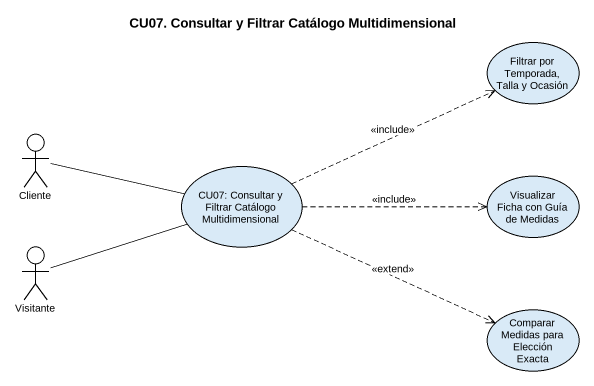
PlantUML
@startuml
title CU07. Consultar y Filtrar Catálogo Multidimensional
usecase "Filtrar por Temporada, Talla y Ocasión" as Filtrar_por_Temporada_Talla
actor Cliente
usecase "CU07: Consultar y Filtrar Catálogo Multidimensional" as CU07_Consultar_y_Filtrar
usecase "Visualizar Ficha con Guía de Medidas" as Visualizar_Ficha_con_Guía
actor Visitante
usecase "Comparar Medidas para Elección Exacta" as Comparar_Medidas_para
Cliente -right- CU07_Consultar_y_Filtrar
CU07_Consultar_y_Filtrar .right.> Filtrar_por_Temporada_Talla : <<include>>
CU07_Consultar_y_Filtrar .right.> Visualizar_Ficha_con_Guía : <<include>>
CU07_Consultar_y_Filtrar -left- Visitante
CU07_Consultar_y_Filtrar .right.> Comparar_Medidas_para : <<extend>>
@enduml
